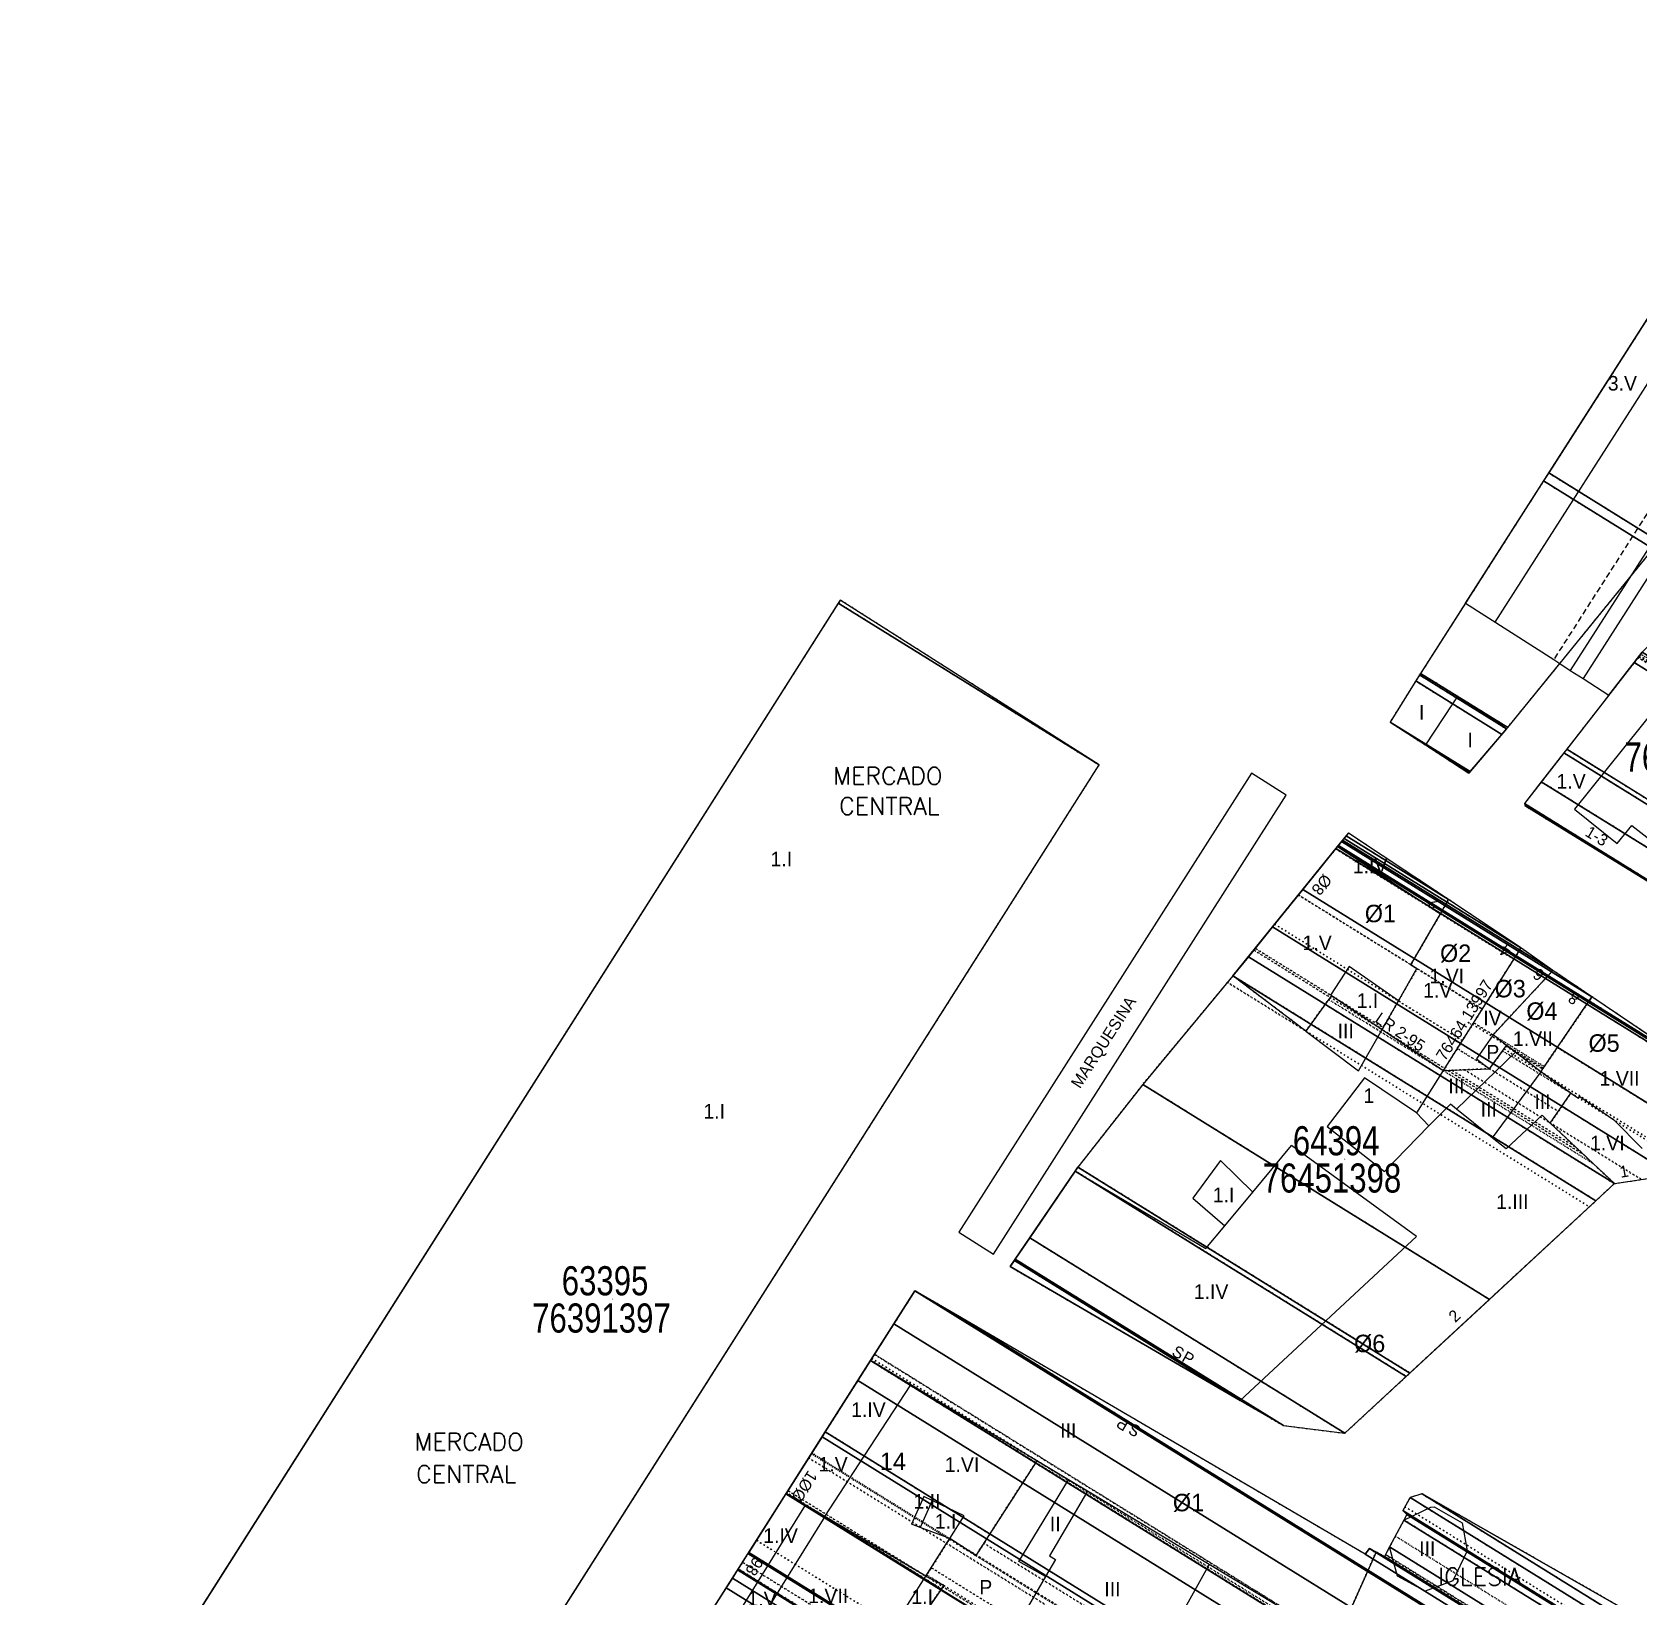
# Model space of a CAD drawing. Extents: x 676297 to 676945, y 613531 to 614154.
# Drawn here: x 676343 to 676481, y 613945.7 to 614080 of the extents above; entities that cross this region are included whole.
import ezdxf
from ezdxf.enums import TextEntityAlignment as Align

# ---------------------------------------------------------------- set-up
doc = ezdxf.new("R2010")
doc.units = 0
doc.header["$MEASUREMENT"] = 0
doc.linetypes.add('DASHED', pattern=[0.75, 0.5, -0.25])
doc.linetypes.add('DOT', pattern=[0.25, 0, -0.25])
doc.layers.get('0').update_dxf_attribs({"linetype": 'CONTINUOUS'})
for name, color, linetype in [('10', 7, 'CONTINUOUS'), ('11', 7, 'CONTINUOUS'), ('12', 7, 'CONTINUOUS'), ('13', 7, 'CONTINUOUS'), ('22', 7, 'CONTINUOUS'), ('25', 7, 'CONTINUOUS'), ('26', 7, 'CONTINUOUS'), ('27', 7, 'CONTINUOUS'), ('29', 7, 'CONTINUOUS'), ('31', 7, 'CONTINUOUS'), ('35', 7, 'CONTINUOUS'), ('38', 7, 'CONTINUOUS'), ('62', 7, 'CONTINUOUS'), ('8', 7, 'CONTINUOUS'), ('9', 7, 'CONTINUOUS')]:
    doc.layers.add(name, color=color, linetype=linetype)
doc.styles.add('ROMANS', font='ROMANS', dxfattribs={"height": 0.2})
doc.styles.get("Standard").update_dxf_attribs({"font": 'txt', "height": 0.2})

msp = doc.modelspace()

# ---------------------------------------------------------------- linework, layer by layer
at = {"layer": '10', "color": 215, "linetype": 'CONTINUOUS'}
for p, q in [((676466.08, 614030.99), (676487.76, 614064.88)), ((676412.4, 614031.27), (676343, 613921.93)), ((676434.63, 614017.11), (676412.4, 614031.27)), ((676466.08, 614030.99), (676461.81, 614024.32)), ((676469.72, 614020.33), (676474.19, 614025.81)), ((676474.19, 614025.81), (676475.09, 614025.23)), ((676475.09, 614025.23), (676476.19, 614024.53)), ((676461.81, 614024.32), (676459.61, 614020.79)), ((676476.19, 614024.53), (676478.4, 614023.11)), ((676478.4, 614023.11), (676471.15, 614013.8)), ((676462.64, 614018.83), (676459.61, 614020.79)), ((676469.61, 614020.21), (676466.37, 614016.41)), ((676469.72, 614020.33), (676469.61, 614020.21)), ((676466.37, 614016.41), (676462.64, 614018.83)), ((676365.2, 613907.8), (676434.63, 614017.11)), ((676471.15, 614013.8), (676471.18, 614013.62)), ((676471.18, 614013.62), (676485.51, 614004.83)), ((676446.12, 613999.02), (676455.09, 614010.11)), ((676455.09, 614010.11), (676456.03, 614011.26)), ((676464.64, 614005.56), (676456.03, 614011.26)), ((676470.84, 614001.4), (676464.64, 614005.56)), ((676473.59, 613999.47), (676470.84, 614001.4)), ((676446.12, 613999.02), (676438.37, 613989.69)), ((676476.95, 613997.2), (676473.59, 613999.47)), ((676486.13, 613991), (676476.95, 613997.2)), ((676438.37, 613989.69), (676432.81, 613982.59)), ((676432.58, 613982.25), (676432.81, 613982.59)), ((676426.99, 613974.04), (676432.58, 613982.25)), ((676455.73, 613959.74), (676478.87, 613981.17)), ((676478.87, 613981.17), (676483.86, 613981.92)), ((676446.74, 613962.56), (676426.99, 613974.04)), ((676414.99, 613965.97), (676418.81, 613971.97)), ((676418.81, 613971.97), (676422.47, 613969.84)), ((676457.47, 613949.35), (676422.47, 613969.84)), ((676411.11, 613959.86), (676414.99, 613965.97)), ((676450.45, 613960.4), (676446.74, 613962.56)), ((676450.45, 613960.4), (676455.73, 613959.74)), ((676407.74, 613954.56), (676411.11, 613959.86)), ((676400.23, 613942.73), (676407.74, 613954.56)), ((676461.33, 613954.22), (676460.71, 613953.1)), ((676462.36, 613954.53), (676461.33, 613954.22)), ((676462.36, 613954.53), (676480.86, 613943.99)), ((676460.8, 613952.29), (676459.57, 613949.98)), ((676460.71, 613953.1), (676461.06, 613952.77)), ((676461.06, 613952.77), (676460.8, 613952.29)), ((676457.47, 613949.35), (676457.84, 613949.83)), ((676458.41, 613949.54), (676457.84, 613949.83)), ((676459.14, 613949.17), (676458.41, 613949.54)), ((676459.57, 613949.98), (676459.14, 613949.17))]:
    msp.add_line(p, q, dxfattribs=at)
at = {"layer": '11', "color": 215, "linetype": 'CONTINUOUS'}
for p, q in [((676466.08, 614030.99), (676473.66, 614026.15)), ((676478.4, 614023.11), (676481.27, 614026.79)), ((676473.66, 614026.15), (676474.19, 614025.81)), ((676463.93, 614004.33), (676464.64, 614005.56)), ((676461.39, 613999.96), (676463.93, 614004.33)), ((676470.84, 614001.4), (676464.18, 613990.87)), ((676452.38, 613994.27), (676446.12, 613999.02)), ((676460.33, 613996.85), (676461.92, 613999.63)), ((676461.39, 613999.96), (676461.92, 613999.63)), ((676473.59, 613999.47), (676468.45, 613993.94)), ((676454.58, 613997.31), (676452.38, 613994.27)), ((676454.58, 613997.31), (676458.93, 613994.39)), ((676458.93, 613994.39), (676460.33, 613996.85)), ((676472.55, 613990.77), (676476.95, 613997.2)), ((676458.93, 613994.39), (676464.18, 613990.87)), ((676469.62, 613993.03), (676468.45, 613993.94)), ((676468.16, 613991.03), (676469.62, 613993.03)), ((676470.38, 613992.45), (676469.62, 613993.03)), ((676472.55, 613990.77), (676470.38, 613992.45)), ((676464.18, 613990.87), (676468.16, 613991.03)), ((676475.14, 613988.93), (676472.55, 613990.77)), ((676473.37, 613986.37), (676475.14, 613988.93)), ((676478.87, 613981.17), (676473.37, 613986.37)), ((676418.46, 613963.89), (676414.99, 613965.97)), ((676429.28, 613957.38), (676418.46, 613963.89)), ((676429.28, 613957.38), (676424.05, 613949.23)), ((676409.41, 613953.57), (676407.74, 613954.56)), ((676411.06, 613952.6), (676409.41, 613953.57)), ((676419.75, 613947.47), (676411.06, 613952.6)), ((676421.53, 613950.28), (676421.8, 613950.69)), ((676424.05, 613949.23), (676421.8, 613950.69)), ((676419.75, 613947.47), (676421.53, 613950.28)), ((676458.41, 613949.54), (676455, 613941.91)), ((676421.28, 613946.68), (676418.33, 613942.4)), ((676419.75, 613947.47), (676421.28, 613946.68))]:
    msp.add_line(p, q, dxfattribs=at)
at = {"layer": '12', "color": 15, "linetype": 'CONTINUOUS'}
for p, q in [((676490.41, 614063.47), (676468.6, 614029.38)), ((676494.38, 614055.38), (676475.09, 614025.23)), ((676494.44, 614053.07), (676476.19, 614024.53)), ((676464.98, 614022.35), (676461.81, 614024.32)), ((676484.47, 614024.55), (676475.44, 614013.31)), ((676465.38, 614022.96), (676464.98, 614022.35)), ((676469.61, 614020.21), (676465.39, 614022.96)), ((676464.98, 614022.35), (676462.64, 614018.83)), ((676475.44, 614013.31), (676479.12, 614010.37)), ((676479.12, 614010.37), (676480.36, 614011.91)), ((676480.36, 614011.91), (676487.09, 614006.69)), ((676455.09, 614010.11), (676463.93, 614004.33)), ((676456.11, 613999.81), (676454.5, 613997.36)), ((676460.33, 613996.85), (676456.11, 613999.81)), ((676454.5, 613997.36), (676454.58, 613997.31)), ((676452.38, 613994.27), (676456.91, 613990.84)), ((676456.91, 613990.84), (676458.93, 613994.39)), ((676468.45, 613993.94), (676467.04, 613991.87)), ((676470.38, 613992.45), (676465.32, 613987.57)), ((676464.18, 613990.87), (676461.89, 613987.24)), ((676467.04, 613991.87), (676468.16, 613991.03)), ((676472.55, 613990.77), (676468.39, 613985.11)), ((676457.41, 613990.24), (676454.21, 613986.08)), ((676461.89, 613987.24), (676457.41, 613990.24)), ((676462.95, 613986.13), (676464.79, 613988)), ((676465.32, 613987.57), (676464.79, 613988)), ((676475.14, 613988.93), (676475.79, 613988.5)), ((676475.79, 613988.5), (676475.91, 613988.66)), ((676475.91, 613988.66), (676478.84, 613986.65)), ((676461.89, 613987.24), (676462.95, 613986.13)), ((676468.39, 613985.11), (676465.32, 613987.57)), ((676469.59, 613984.15), (676472.66, 613987.05)), ((676472.66, 613987.05), (676473.37, 613986.37)), ((676478.84, 613986.65), (676481.27, 613984.19)), ((676454.21, 613986.08), (676459.12, 613982.22)), ((676459.12, 613982.22), (676462.95, 613986.13)), ((676447.82, 613980.44), (676451.14, 613984.43)), ((676461.88, 613976.62), (676451.14, 613984.43)), ((676469.59, 613984.15), (676468.39, 613985.11)), ((676445.04, 613983.16), (676442.68, 613979.92)), ((676447.82, 613980.44), (676445.04, 613983.16)), ((676432.58, 613982.25), (676443.79, 613975.6)), ((676442.68, 613979.92), (676445.41, 613977.54)), ((676445.41, 613977.54), (676447.82, 613980.44)), ((676443.79, 613975.6), (676445.41, 613977.54)), ((676446.74, 613962.56), (676461.88, 613976.62)), ((676414.45, 613957.77), (676418.46, 613963.88)), ((676414.45, 613957.77), (676411.11, 613959.86)), ((676411.06, 613952.6), (676414.45, 613957.77)), ((676432, 613955.74), (676429.28, 613957.38)), ((676427.73, 613948.73), (676432, 613955.74)), ((676433.63, 613954.76), (676432, 613955.74)), ((676402.91, 613943.09), (676409.41, 613953.57)), ((676419.56, 613954.3), (676418.51, 613951.94)), ((676420.29, 613953.95), (676419.25, 613951.66)), ((676420.29, 613953.95), (676419.56, 613954.3)), ((676423.04, 613952.66), (676420.29, 613953.95)), ((676433.63, 613954.76), (676430.37, 613949.2)), ((676444.08, 613948.48), (676433.63, 613954.76)), ((676463.11, 613953.38), (676463.39, 613953.43)), ((676463.39, 613953.43), (676465.79, 613952.05)), ((676411.06, 613952.6), (676403.33, 613940.13)), ((676421.8, 613950.69), (676423.04, 613952.66)), ((676460.8, 613952.29), (676463.11, 613953.38)), ((676465.79, 613952.05), (676466.24, 613949.65)), ((676419.25, 613951.66), (676418.51, 613951.94)), ((676421.8, 613950.69), (676419.25, 613951.66)), ((676460.25, 613947.46), (676459.57, 613949.98)), ((676466.24, 613949.65), (676465, 613947.08)), ((676430.01, 613947.43), (676427.73, 613948.73)), ((676430.87, 613948.91), (676430.01, 613947.43)), ((676430.37, 613949.2), (676430.87, 613948.91)), ((676444.08, 613948.48), (676441.03, 613943.03)), ((676451.87, 613943.79), (676444.08, 613948.48)), ((676417.05, 613943.22), (676419.75, 613947.47)), ((676430.01, 613947.43), (676427.29, 613942.76)), ((676462.63, 613946.19), (676460.25, 613947.46)), ((676465, 613947.08), (676462.63, 613946.19))]:
    msp.add_line(p, q, dxfattribs=at)
at = {"layer": '12', "color": 15, "linetype": 'DASHED'}
msp.add_line((676493.4, 614057.01), (676473.66, 614026.15), dxfattribs=at)
at = {"layer": '8', "color": 15, "linetype": 'CONTINUOUS'}
msp.add_lwpolyline([(676425.56, 613975.1), (676450.7, 614014.51), (676447.72, 614016.41), (676422.59, 613976.99)], close=True, dxfattribs=at)

# ---------------------------------------------------------------- texts
at = {"layer": '13', "color": 15, "linetype": 'CONTINUOUS'}
for s, p in [('3.V', (676479.56, 614049.88)), ('I', (676462.33, 614021.63)), ('I', (676466.49, 614019.26)), ('1.V', (676475.16, 614015.71)), ('1.I', (676407.34, 614009.04)), ('1.IV', (676457.89, 614008.43)), ('1.V', (676453.35, 614001.84)), ('1.V', (676463.7, 613997.76)), ('1.I', (676457.67, 613996.87)), ('III', (676455.8, 613994.28)), ('IV', (676468.4, 613995.39)), ('1.VII', (676471.88, 613993.61)), ('P', (676468.43, 613992.45)), ('1.VII', (676479.32, 613990.2)), ('1 ', (676458.03, 613988.72)), ('III', (676465.31, 613989.54)), ('1.I', (676401.57, 613987.38)), ('III', (676468.09, 613987.54)), ('III', (676472.7, 613988.2)), ('1.VI', (676478.27, 613984.65)), ('1.I', (676445.31, 613980.2)), ('1.III', (676470.11, 613979.61)), ('1.IV', (676444.24, 613971.9)), ('1.IV', (676414.81, 613961.76)), ('III', (676431.98, 613959.97)), ('1.V', (676411.78, 613957.08)), ('1.VI', (676422.85, 613957.05)), ('1.II', (676419.84, 613953.89)), ('1.I', (676421.44, 613952.18)), ('II', (676430.86, 613951.94)), ('1.IV', (676407.27, 613950.94)), ('III', (676462.81, 613949.83)), ('P', (676424.89, 613946.52)), ('III', (676435.77, 613946.35)), ('1.V', (676405.68, 613945.52)), ('1.VII', (676411.36, 613945.78)), ('1.I', (676419.43, 613945.7))]:
    msp.add_text(s, height=1.25, dxfattribs=at).set_placement(p, align=Align.MIDDLE)
at = {"layer": '22', "color": 7, "linetype": 'CONTINUOUS'}
for s, rotation, p in [('1-3', 328.7113, (676477.1, 614010.58)), ('%%c8', 230.946, (676453.36, 614007.14)), ('2', 146.1587, (676463.61, 614005.67)), ('4', 146.1587, (676469.77, 614001.56)), ('6', 145.5705, (676472.65, 613999.52)), ('8', 145.5705, (676475.66, 613997.47)), ('2', 42.7538, (676465.48, 613969.45)), ('1%%c%%c', 237.4997, (676408.9, 613955.43)), ('98', 237.8491, (676404.6, 613948.55))]:
    msp.add_text(s, height=1, rotation=rotation, dxfattribs=at).set_placement(p, align=Align.CENTER)
for s, rotation, p in [('1', 9.7505, (676479.7, 613982.22)), ('S', 330.481, (676441.42, 613966.68)), ('P', 330.481, (676442.28, 613966.19)), ('P', 149.586, (676436.64, 613960.52)), ('S', 149.586, (676437.67, 613959.99))]:
    msp.add_text(s, height=1, rotation=rotation, dxfattribs=at).set_placement(p, align=Align.MIDDLE)
at = {"layer": '25', "color": 215, "linetype": 'CONTINUOUS', "width": 0.8}
for s, p in [('64394', (676454.98, 613984.85)), ('63395', (676392.2, 613972.83))]:
    msp.add_text(s, height=2.5, dxfattribs=at).set_placement(p, align=Align.MIDDLE)
at = {"layer": '26', "color": 215, "linetype": 'CONTINUOUS', "width": 0.8}
for s, p in [('764814%%c1', (676485.99, 614017.8)), ('76451398', (676454.62, 613981.65)), ('76391397', (676391.89, 613969.63))]:
    msp.add_text(s, height=2.5, dxfattribs=at).set_placement(p, align=Align.MIDDLE)
at = {"layer": '26', "color": 215, "linetype": 'CONTINUOUS'}
for p in [(676455.71, 613983.25), (676392.83, 613971.23)]:
    msp.add_text('O', height=0.1, dxfattribs=at).set_placement(p, align=Align.MIDDLE)
at = {"layer": '27', "color": 215, "linetype": 'CONTINUOUS'}
for s, p in [('%%c1', (676458.78, 614004.36)), ('%%c2', (676465.24, 614000.95)), ('%%c3', (676469.93, 613997.91)), ('%%c4', (676472.65, 613995.98)), ('%%c5', (676477.99, 613993.24)), ('%%c6', (676457.86, 613967.45)), ('14', (676416.92, 613957.32)), ('%%c1', (676442.3, 613953.79))]:
    msp.add_text(s, height=1.5, dxfattribs=at).set_placement(p, align=Align.MIDDLE)
at = {"layer": '29', "color": 215, "linetype": 'CONTINUOUS', "style": 'ROMANS'}
for s, p in [('MERCADO', (676416.48, 614016.17)), ('CENTRAL', (676416.61, 614013.58)), ('MERCADO', (676380.52, 613959)), ('CENTRAL', (676380.28, 613956.22)), ('IGLESIA', (676467.32, 613947.43))]:
    msp.add_text(s, height=1.5, dxfattribs=at).set_placement(p, align=Align.MIDDLE)
at = {"layer": '31', "color": 15, "linetype": 'CONTINUOUS'}
msp.add_text('LR 2-95', height=1, rotation=326.0396, dxfattribs=at).set_placement((676460.49, 613994.19), align=Align.MIDDLE)
at = {"layer": '35', "color": 15, "linetype": 'CONTINUOUS'}
msp.add_text('1.VI', height=1.25, dxfattribs=at).set_placement((676464.48, 613998.99), align=Align.MIDDLE)
at = {"layer": '38', "color": 215, "linetype": 'CONTINUOUS'}
msp.add_text('76464,13997', height=1, rotation=57.8633, dxfattribs=at).set_placement((676466.06, 613995.16), align=Align.MIDDLE)
at = {"layer": '9', "color": 15, "linetype": 'CONTINUOUS'}
msp.add_text('MARQUESINA', height=1, rotation=57.137, dxfattribs=at).set_placement((676435.11, 613993.24), align=Align.MIDDLE)

# ---------------------------------------------------------------- meshes
at = {"color": 7, "linetype": 'DOT'}
mesh = msp.add_polyface(dxfattribs=at)
corners = [(676466.37, 614016.41), (676462.64, 614018.83), (676466.43, 614016.48), (676459.61, 614020.79), (676466.48, 614016.54), (676461.81, 614024.32), (676469.21, 614019.73), (676462.14, 614024.84), (676469.61, 614020.21), (676462.23, 614024.97), (676469.72, 614020.33), (676472.79, 614041.49), (676482.21, 614035.66), (676473.24, 614042.18), (676482.86, 614036.21), (676487.76, 614064.88), (676507.91, 614052.39), (676487.76, 614064.88), (676508.16, 614052.55), (676491.3, 614063), (676508.71, 614052.9), (676499.16, 614058.82), (676509.19, 614053.21), (676505.95, 614055.22), (676509.24, 614053.24), (676509.33, 614053.18), (676506.63, 614054.86), (676509.27, 614053.27), (676509.35, 614053.22), (676507.17, 614054.57), (676509.43, 614053.37)]
mesh.append_faces([[corners[k] for k in face] for face in [(0, 0, 2, 1), (1, 2, 4, 3), (3, 4, 6, 5), (5, 6, 8, 7), (7, 8, 10, 9), (9, 10, 12, 11), (11, 12, 14, 13), (13, 14, 16, 15), (17, 16, 18, 19), (19, 18, 20, 21), (21, 20, 22, 23), (23, 22, 24, 26), (26, 24, 27, 29), (25, 25, 28, 27), (29, 28, 30, 30)]], dxfattribs={"vtx0": -1, "vtx2": -1, "color": 7})
mesh = msp.add_polyface(dxfattribs=at)
corners = [(676365.2, 613907.8), (676343, 613921.93), (676365.37, 613908.06), (676412.23, 614031), (676434.63, 614017.11), (676412.4, 614031.27), (676412.4, 614031.27)]
mesh.append_faces([[corners[k] for k in face] for face in [(0, 0, 2, 1), (1, 2, 4, 3), (3, 4, 6, 5)]], dxfattribs={"vtx0": -1, "vtx2": -1, "color": 7})
mesh = msp.add_polyface(dxfattribs=at)
corners = [(676471.18, 614013.62), (676485.51, 614004.83), (676471.17, 614013.72), (676485.55, 614004.88), (676471.15, 614013.8), (676487.09, 614006.69), (676472.6, 614015.67), (676491.14, 614007.85), (676489.14, 614009.1), (676474.54, 614018.15), (676491.41, 614008.15), (676489.4, 614009.4), (676474.78, 614018.46), (676497.7, 614015.29), (676480.58, 614025.91), (676497.7, 614015.29), (676480.91, 614026.33), (676489.76, 614020.84), (676480.97, 614026.41), (676488.29, 614021.87), (676481.04, 614026.5), (676486.66, 614023.02), (676481.13, 614026.62), (676484.47, 614024.55), (676481.27, 614026.79)]
mesh.append_faces([[corners[k] for k in face] for face in [(0, 0, 1, 2), (2, 1, 3, 4), (4, 3, 5, 6), (6, 5, 8, 9), (9, 8, 11, 12), (7, 7, 10, 11), (12, 10, 13, 14), (14, 15, 17, 16), (16, 17, 19, 18), (18, 19, 21, 20), (20, 21, 23, 22), (22, 23, 24, 24)]], dxfattribs={"vtx0": -1, "vtx2": -1, "color": 7})
mesh = msp.add_polyface(dxfattribs=at)
corners = [(676452.38, 613994.27), (676452.82, 613994.87), (676446.12, 613999.02), (676458.93, 613994.39), (676454.47, 613997.15), (676447.9, 614001.23), (676459.03, 613994.55), (676454.58, 613997.31), (676448.02, 614001.37), (676460.33, 613996.85), (676449.7, 614003.44), (676461.92, 613999.63), (676451.73, 614005.95), (676461.39, 613999.96), (676451.73, 614005.95), (676463.93, 614004.33), (676454.93, 614009.91), (676464.05, 614004.55), (676455.09, 614010.11), (676464.64, 614005.56), (676455.84, 614011.02), (676464.64, 614005.56), (676456.03, 614011.26)]
mesh.append_faces([[corners[k] for k in face] for face in [(0, 0, 1, 2), (2, 1, 4, 5), (5, 4, 7, 8), (3, 3, 6, 7), (8, 6, 9, 10), (10, 9, 11, 12), (12, 11, 13, 14), (14, 13, 15, 16), (16, 15, 17, 18), (18, 17, 19, 20), (20, 21, 22, 22)]], dxfattribs={"vtx0": -1, "vtx2": -1, "color": 7})
mesh = msp.add_polyface(dxfattribs=at)
corners = [(676464.18, 613990.87), (676458.93, 613994.39), (676464.3, 613991.06), (676460.33, 613996.85), (676465.81, 613993.45), (676461.92, 613999.63), (676467.52, 613996.15), (676461.39, 613999.96), (676467.53, 613996.16), (676463.93, 614004.33), (676470.23, 614000.43), (676463.93, 614004.33), (676470.84, 614001.4), (676464.51, 614005.33), (676464.64, 614005.56)]
mesh.append_faces([[corners[k] for k in face] for face in [(0, 0, 2, 1), (1, 2, 4, 3), (3, 4, 6, 5), (5, 6, 8, 7), (7, 8, 10, 9), (11, 10, 12, 13), (13, 12, 14, 14)]], dxfattribs={"vtx0": -1, "vtx2": -1, "color": 7})
mesh = msp.add_polyface(dxfattribs=at)
corners = [(676464.18, 613990.87), (676465.38, 613992.76), (676468.16, 613991.03), (676466.7, 613994.85), (676469.62, 613993.03), (676466.78, 613994.98), (676468.45, 613993.94), (676470.74, 614001.24), (676473.59, 613999.47), (676470.84, 614001.4), (676470.84, 614001.4)]
mesh.append_faces([[corners[k] for k in face] for face in [(0, 0, 2, 1), (1, 2, 4, 3), (3, 4, 6, 5), (5, 6, 8, 7), (7, 8, 10, 9)]], dxfattribs={"vtx0": -1, "vtx2": -1, "color": 7})
mesh = msp.add_polyface(dxfattribs=at)
corners = [(676426.99, 613974.04), (676446.74, 613962.56), (676427.35, 613974.58), (676450.45, 613960.4), (676427.42, 613974.68), (676455.73, 613959.74), (676428.67, 613976.51), (676461, 613964.62), (676432.58, 613982.25), (676461.32, 613964.91), (676432.81, 613982.59), (676468.14, 613971.23), (676438.37, 613989.69), (676476.72, 613979.18), (676445.64, 613998.45), (676452.38, 613994.27), (676477.29, 613979.7), (676446.12, 613999.02), (676452.82, 613994.87), (676478.87, 613981.17), (676454.04, 613996.56), (676478.87, 613981.17), (676454.34, 613996.97), (676464.18, 613990.87), (676477.05, 613982.89), (676454.47, 613997.15), (676458.93, 613994.39), (676464.58, 613990.88), (676476.23, 613983.66), (676454.58, 613997.31), (676464.92, 613990.9), (676475.55, 613984.31), (676466, 613990.94), (676473.37, 613986.37), (676468.16, 613991.03), (676474.06, 613987.37), (676469.28, 613992.56), (676475.14, 613988.93), (676469.4, 613992.73), (676472.55, 613990.77), (676469.57, 613992.95), (676470.38, 613992.45), (676469.62, 613993.03)]
mesh.append_faces([[corners[k] for k in face] for face in [(0, 0, 1, 2), (2, 1, 3, 4), (4, 3, 5, 6), (6, 5, 7, 8), (8, 7, 9, 10), (10, 9, 11, 12), (12, 11, 13, 14), (14, 15, 17, 17), (15, 13, 16, 18), (18, 16, 19, 20), (20, 21, 24, 22), (22, 23, 26, 25), (23, 24, 28, 27), (25, 26, 29, 29), (27, 28, 31, 30), (30, 31, 33, 32), (32, 33, 35, 34), (34, 35, 37, 36), (36, 37, 39, 38), (38, 39, 41, 40), (40, 41, 42, 42)]], dxfattribs={"vtx0": -1, "vtx2": -1, "color": 7})
mesh = msp.add_polyface(dxfattribs=at)
corners = [(676472.55, 613990.77), (676470.38, 613992.45), (676472.71, 613991.01), (676469.62, 613993.03), (676472.76, 613991.09), (676468.45, 613993.94), (676472.85, 613991.21), (676473.48, 613999.35), (676476.95, 613997.2), (676473.59, 613999.47), (676473.59, 613999.47)]
mesh.append_faces([[corners[k] for k in face] for face in [(0, 0, 2, 1), (1, 2, 4, 3), (3, 4, 6, 5), (5, 6, 8, 7), (7, 8, 10, 9)]], dxfattribs={"vtx0": -1, "vtx2": -1, "color": 7})
mesh = msp.add_polyface(dxfattribs=at)
corners = [(676478.87, 613981.17), (676473.37, 613986.37), (676481.2, 613981.52), (676474.36, 613987.81), (676483.86, 613981.92), (676475.14, 613988.93), (676485.01, 613982.81), (676472.55, 613990.77), (676485.18, 613982.94), (676473.98, 613992.86), (676487.32, 613984.6), (676476.52, 613996.57), (676490.56, 613987.87), (676476.7, 613996.83), (676486.59, 613990.69), (676476.71, 613996.85), (676486.13, 613991), (676476.95, 613997.2), (676476.95, 613997.2)]
mesh.append_faces([[corners[k] for k in face] for face in [(0, 0, 2, 1), (1, 2, 4, 3), (3, 4, 6, 5), (5, 6, 8, 7), (7, 8, 10, 9), (9, 10, 12, 11), (11, 12, 14, 13), (13, 14, 16, 15), (15, 16, 18, 17)]], dxfattribs={"vtx0": -1, "vtx2": -1, "color": 7})
mesh = msp.add_polyface(dxfattribs=at)
corners = [(676422.9, 613929.14), (676425.21, 613928.06), (676423.12, 613929.35), (676421.1, 613930.6), (676425.33, 613928.1), (676424.76, 613928.45), (676423.19, 613929.43), (676420.49, 613931.1), (676425.69, 613928.23), (676423.41, 613929.65), (676420.65, 613931.36), (676427.79, 613928.98), (676421.53, 613932.86), (676427.85, 613929.01), (676418.85, 613934.58), (676428.31, 613929.17), (676414.97, 613937.44), (676439.54, 613923.05), (676429.17, 613929.48), (676415.37, 613938.03), (676444.14, 613920.25), (676438.61, 613923.67), (676429.22, 613929.5), (676415.39, 613938.07), (676447.38, 613918.64), (676431.56, 613928.45), (676429.64, 613929.64), (676415.58, 613938.36), (676447.4, 613918.63), (676431.52, 613928.48), (676429.64, 613929.65), (676415.58, 613938.36), (676448.23, 613918.22), (676429.74, 613929.68), (676415.63, 613938.43), (676449.57, 613917.56), (676415.71, 613938.55), (676450.41, 613919.07), (676416.67, 613939.99), (676450.75, 613919.68), (676417.06, 613940.56), (676451.83, 613921.64), (676418.33, 613942.4), (676446.45, 613927.17), (676452.74, 613923.27), (676419.4, 613943.94), (676446.61, 613927.46), (676452.9, 613923.56), (676419.59, 613944.22), (676447.97, 613929.97), (676421.2, 613946.56), (676419.75, 613947.47), (676448.03, 613930.09), (676421.28, 613946.68), (676419.82, 613947.58), (676448.38, 613930.73), (676420.21, 613948.19), (676449.56, 613932.9), (676421.53, 613950.28), (676449.76, 613933.28), (676421.76, 613950.64), (676424.05, 613949.23), (676449.79, 613933.34), (676421.8, 613950.69), (676424.08, 613949.28), (676450.36, 613934.39), (676424.73, 613950.29), (676454.28, 613941.61), (676429.16, 613957.19), (676414.99, 613965.97), (676454.3, 613941.66), (676429.19, 613957.23), (676418.46, 613963.89), (676415.02, 613966.02), (676454.39, 613941.81), (676429.28, 613957.38), (676415.11, 613966.16), (676454.58, 613942.16), (676415.33, 613966.5), (676455, 613941.91), (676415.33, 613966.51), (676457.67, 613947.88), (676418.81, 613971.97), (676422.47, 613969.84), (676457.72, 613947.98), (676422.47, 613969.84), (676457.47, 613949.35), (676458.15, 613948.94), (676457.84, 613949.83), (676458.39, 613949.49), (676458.41, 613949.54)]
mesh.append_faces([[corners[k] for k in face] for face in [(0, 0, 2, 3), (3, 2, 6, 7), (1, 1, 4, 5), (7, 6, 9, 10), (5, 4, 8, 9), (10, 8, 11, 12), (12, 11, 13, 14), (14, 13, 15, 16), (16, 15, 18, 19), (19, 18, 22, 23), (17, 17, 20, 21), (23, 22, 26, 27), (21, 20, 24, 25), (27, 26, 30, 31), (25, 24, 28, 29), (31, 30, 33, 34), (29, 28, 32, 33), (34, 32, 35, 36), (36, 35, 37, 38), (38, 37, 39, 40), (40, 39, 41, 42), (42, 41, 44, 45), (45, 43, 46, 48), (43, 44, 47, 47), (48, 46, 49, 50), (51, 51, 53, 54), (50, 49, 52, 53), (54, 52, 55, 56), (56, 55, 57, 58), (58, 57, 59, 60), (60, 61, 63, 63), (61, 59, 62, 64), (64, 62, 65, 66), (66, 65, 67, 68), (69, 69, 72, 73), (68, 67, 70, 71), (73, 72, 75, 76), (71, 70, 74, 75), (76, 74, 77, 78), (78, 77, 79, 80), (80, 79, 81, 82), (82, 81, 84, 85), (83, 84, 87, 86), (86, 87, 89, 88), (88, 89, 90, 90)]], dxfattribs={"vtx0": -1, "vtx2": -1, "color": 7})
mesh = msp.add_polyface(dxfattribs=at)
corners = [(676407.74, 613954.56), (676407.76, 613954.59), (676409.41, 613953.57), (676407.79, 613954.63), (676411.06, 613952.6), (676407.9, 613954.81), (676419.75, 613947.47), (676409.69, 613957.62), (676421.53, 613950.28), (676409.92, 613957.99), (676421.76, 613950.64), (676424.05, 613949.23), (676409.95, 613958.04), (676421.8, 613950.69), (676424.08, 613949.28), (676411.11, 613959.86), (676425.24, 613951.09), (676411.11, 613959.86), (676429.16, 613957.19), (676414.99, 613965.97), (676429.19, 613957.23), (676418.46, 613963.89), (676429.28, 613957.38)]
mesh.append_faces([[corners[k] for k in face] for face in [(0, 0, 2, 1), (1, 2, 4, 3), (3, 4, 6, 5), (5, 6, 8, 7), (7, 8, 10, 9), (9, 10, 13, 12), (11, 11, 14, 13), (12, 14, 16, 15), (17, 16, 18, 19), (19, 18, 20, 21), (21, 20, 22, 22)]], dxfattribs={"vtx0": -1, "vtx2": -1, "color": 7})
mesh = msp.add_polyface(dxfattribs=at)
corners = [(676409.74, 613934.75), (676410.43, 613935.73), (676403.33, 613940.13), (676410.76, 613936.2), (676400.23, 613942.73), (676410.84, 613936.3), (676400.3, 613942.84), (676412.01, 613937.96), (676401.38, 613944.55), (676414.43, 613941.37), (676403.62, 613948.08), (676416.67, 613939.99), (676414.44, 613941.39), (676403.63, 613948.09), (676416.68, 613940), (676415.48, 613940.74), (676414.45, 613941.4), (676403.64, 613948.1), (676416.69, 613940.01), (676414.45, 613941.4), (676404, 613948.66), (676417.06, 613940.56), (676405.2, 613950.55), (676418.33, 613942.4), (676407.74, 613954.56), (676421.03, 613946.32), (676409.41, 613953.57), (676421.06, 613946.35), (676411.06, 613952.6), (676421.08, 613946.38), (676419.75, 613947.47), (676421.2, 613946.56), (676421.28, 613946.68)]
mesh.append_faces([[corners[k] for k in face] for face in [(0, 0, 1, 2), (2, 1, 3, 4), (4, 3, 5, 6), (6, 5, 7, 8), (8, 7, 9, 10), (10, 9, 12, 13), (11, 11, 14, 15), (13, 12, 16, 17), (15, 14, 18, 19), (17, 18, 21, 20), (20, 21, 23, 22), (22, 23, 25, 24), (24, 25, 27, 26), (26, 27, 29, 28), (28, 29, 31, 30), (30, 31, 32, 32)]], dxfattribs={"vtx0": -1, "vtx2": -1, "color": 7})
mesh = msp.add_polyface(dxfattribs=at)
corners = [(676450.69, 613912.84), (676452.03, 613912.18), (676450.75, 613912.98), (676454.14, 613911.15), (676450.61, 613913.34), (676454.41, 613911.02), (676450.59, 613913.39), (676456.89, 613911.57), (676449.53, 613916.13), (676458.4, 613911.9), (676449.85, 613917.2), (676458.47, 613912.04), (676449.89, 613917.36), (676449.57, 613917.56), (676458.49, 613912.07), (676449.9, 613917.39), (676449.59, 613917.59), (676458.83, 613912.75), (676449.96, 613918.25), (676464.8, 613910.06), (676450.37, 613919), (676467.02, 613914.41), (676452.74, 613923.27), (676446.45, 613927.17), (676467.18, 613914.71), (676452.9, 613923.56), (676446.61, 613927.46), (676467.52, 613915.38), (676446.97, 613928.12), (676469.01, 613914.54), (676447, 613928.19), (676469.48, 613915.38), (676447.46, 613929.03), (676470.7, 613914.81), (676447.54, 613929.18), (676471.53, 613916.37), (676448.38, 613930.73), (676473.34, 613919.8), (676450.22, 613934.13), (676473.48, 613920.06), (676450.36, 613934.39), (676476.03, 613924.9), (676452.97, 613939.2), (676477.61, 613927.88), (676454.58, 613942.16), (676477.61, 613927.89), (676455, 613941.91), (676477.55, 613930.15), (676478.5, 613929.57), (676455.78, 613943.65), (676477.63, 613930.3), (676478.58, 613929.71), (676455.85, 613943.8), (676480.63, 613935.77), (676458.41, 613949.54), (676480.66, 613935.83), (676459.14, 613949.17), (676480.73, 613935.96), (676459.21, 613949.31), (676480.2, 613936.33), (676459.22, 613949.33), (676480.53, 613936.98), (676459.57, 613949.98), (676481.01, 613937.92), (676460.06, 613950.91), (676481.71, 613939.32), (676460.8, 613952.29), (676481.96, 613939.81), (676461.06, 613952.77), (676482.01, 613939.9), (676460.71, 613953.1), (676482.18, 613940.24), (676460.89, 613953.43), (676482.18, 613940.24), (676461.33, 613954.22), (676482.59, 613941.05), (676462.36, 613954.53), (676482.95, 613941.77), (676480.86, 613943.99), (676483.31, 613942.48), (676482.59, 613943.06), (676483.36, 613942.58), (676483.39, 613942.63)]
mesh.append_faces([[corners[k] for k in face] for face in [(0, 0, 1, 2), (2, 1, 3, 4), (4, 3, 5, 6), (6, 5, 7, 8), (8, 7, 9, 10), (10, 9, 11, 12), (13, 13, 15, 16), (12, 11, 14, 15), (16, 14, 17, 18), (18, 17, 19, 20), (20, 19, 21, 22), (23, 23, 25, 26), (22, 21, 24, 25), (26, 24, 27, 28), (28, 27, 29, 30), (30, 29, 31, 32), (32, 31, 33, 34), (34, 33, 35, 36), (36, 35, 37, 38), (38, 37, 39, 40), (40, 39, 41, 42), (42, 41, 43, 44), (44, 43, 45, 46), (46, 45, 48, 49), (49, 47, 50, 52), (47, 48, 51, 51), (52, 50, 53, 54), (54, 53, 55, 56), (56, 55, 57, 58), (58, 57, 59, 60), (60, 59, 61, 62), (62, 61, 63, 64), (64, 63, 65, 66), (66, 65, 67, 68), (68, 67, 69, 70), (70, 69, 71, 72), (72, 73, 75, 74), (74, 75, 77, 76), (76, 77, 79, 78), (78, 79, 81, 80), (80, 81, 82, 82)]], dxfattribs={"vtx0": -1, "vtx2": -1, "color": 7})
mesh = msp.add_polyface(dxfattribs=at)
corners = [(676477.55, 613930.15), (676478.58, 613929.71), (676477.63, 613930.3), (676479.54, 613929.3), (676477.71, 613930.43), (676479.59, 613929.41), (676477.77, 613930.54), (676484.6, 613926.78), (676477.96, 613930.89), (676489.28, 613924.32), (676478.14, 613931.23), (676491.86, 613929.06), (676480.73, 613935.96), (676491.87, 613929.09), (676480.2, 613936.33), (676492.73, 613930.66), (676481.01, 613937.92), (676493.97, 613932.93), (676482.18, 613940.24), (676495.22, 613935.23), (676483.36, 613942.58), (676482.59, 613943.06), (676495.25, 613935.28), (676483.39, 613942.63), (676482.62, 613943.11), (676495.37, 613935.5), (676482.74, 613943.33), (676488.39, 613939.82), (676495.52, 613935.77), (676482.88, 613943.6), (676488.54, 613940.09), (676494.6, 613936.34), (676495.54, 613935.81), (676482.91, 613943.64), (676488.57, 613940.13), (676495.54, 613935.81), (676485.86, 613949.07), (676491.55, 613945.54), (676486.34, 613949.96), (676492.04, 613946.43), (676489.34, 613949.07), (676492.44, 613947.15), (676492.76, 613948.07)]
mesh.append_faces([[corners[k] for k in face] for face in [(0, 0, 1, 2), (2, 1, 3, 4), (4, 3, 5, 6), (6, 5, 7, 8), (8, 7, 9, 10), (10, 9, 11, 12), (12, 11, 13, 14), (14, 13, 15, 16), (16, 15, 17, 18), (18, 17, 19, 20), (21, 21, 23, 24), (20, 19, 22, 23), (24, 22, 25, 26), (26, 27, 30, 29), (27, 25, 28, 31), (29, 30, 34, 33), (31, 28, 35, 32), (33, 34, 37, 36), (36, 37, 39, 38), (38, 39, 41, 40), (40, 41, 42, 42)]], dxfattribs={"vtx0": -1, "vtx2": -1, "color": 7})
at = {"layer": '62', "color": 7, "linetype": 'CONTINUOUS'}
mesh = msp.add_polyface(dxfattribs=at)
corners = [(676466.37, 614016.41), (676466.43, 614016.48), (676462.64, 614018.83), (676466.48, 614016.54), (676459.61, 614020.79), (676469.21, 614019.73), (676461.81, 614024.32), (676469.61, 614020.21), (676462.14, 614024.84), (676469.72, 614020.33), (676462.23, 614024.97), (676482.21, 614035.66), (676472.79, 614041.49), (676482.86, 614036.21), (676473.24, 614042.18), (676507.91, 614052.39), (676487.76, 614064.88), (676509.33, 614053.18), (676509.24, 614053.24), (676488.52, 614066.09), (676509.35, 614053.22), (676509.27, 614053.27), (676488.54, 614066.12), (676509.43, 614053.37), (676488.64, 614066.26), (676517.23, 614067.73), (676497.4, 614080.02), (676517.57, 614068.36), (676507.65, 614074.51), (676517.91, 614068.99), (676517.91, 614068.99)]
mesh.append_faces([[corners[k] for k in face] for face in [(0, 0, 1, 2), (2, 1, 3, 4), (4, 3, 5, 6), (6, 5, 7, 8), (8, 7, 9, 10), (10, 9, 11, 12), (12, 11, 13, 14), (14, 13, 15, 16), (16, 15, 18, 19), (19, 18, 21, 22), (17, 17, 20, 21), (22, 20, 23, 24), (24, 23, 25, 26), (26, 25, 27, 28), (28, 27, 30, 29)]], dxfattribs={"vtx0": -1, "vtx2": -1, "color": 7})
mesh = msp.add_polyface(dxfattribs=at)
corners = [(676471.18, 614013.62), (676471.17, 614013.72), (676485.51, 614004.83), (676471.15, 614013.8), (676485.55, 614004.88), (676472.6, 614015.67), (676487.09, 614006.69), (676474.54, 614018.15), (676489.14, 614009.1), (676491.14, 614007.85), (676474.78, 614018.46), (676489.4, 614009.4), (676491.41, 614008.15), (676480.58, 614025.91), (676497.7, 614015.29), (676481.27, 614026.79), (676498.2, 614016.29), (676481.27, 614026.79), (676500.49, 614020.95), (676484.99, 614030.56), (676494.36, 614026.09), (676485.81, 614031.39), (676490.67, 614029.19), (676486.3, 614031.89), (676486.82, 614032.41)]
mesh.append_faces([[corners[k] for k in face] for face in [(0, 0, 2, 1), (1, 2, 4, 3), (3, 4, 6, 5), (5, 6, 8, 7), (7, 8, 11, 10), (9, 9, 12, 11), (10, 12, 14, 13), (13, 14, 16, 15), (17, 16, 18, 19), (19, 18, 20, 21), (21, 20, 22, 23), (23, 22, 24, 24)]], dxfattribs={"vtx0": -1, "vtx2": -1, "color": 7})
mesh = msp.add_polyface(dxfattribs=at)
corners = [(676365.2, 613907.8), (676365.37, 613908.06), (676343, 613921.93), (676434.63, 614017.11), (676412.23, 614031), (676434.63, 614017.11), (676412.4, 614031.27)]
mesh.append_faces([[corners[k] for k in face] for face in [(0, 0, 1, 2), (2, 1, 3, 4), (4, 5, 6, 6)]], dxfattribs={"vtx0": -1, "vtx2": -1, "color": 7})
mesh = msp.add_polyface(dxfattribs=at)
corners = [(676426.99, 613974.04), (676446.74, 613962.56), (676427.35, 613974.58), (676450.45, 613960.4), (676427.42, 613974.68), (676455.73, 613959.74), (676428.67, 613976.51), (676461, 613964.62), (676432.58, 613982.25), (676461.32, 613964.91), (676432.81, 613982.59), (676468.14, 613971.23), (676438.37, 613989.69), (676477.29, 613979.7), (676446.12, 613999.02), (676478.87, 613981.17), (676447.44, 614000.65), (676478.87, 613981.17), (676449.51, 614003.21), (676483.86, 613981.92), (676452.11, 614006.42), (676487.32, 613984.6), (676454.96, 614009.94), (676490.56, 613987.87), (676455.09, 614010.11), (676487.84, 613989.8), (676455.16, 614010.18), (676486.59, 613990.69), (676455.17, 614010.2), (676486.13, 613991), (676455.44, 614010.53), (676476.95, 613997.2), (676455.54, 614010.66), (676473.59, 613999.47), (676455.67, 614010.81), (676470.84, 614001.4), (676455.84, 614011.02), (676464.64, 614005.56), (676456.03, 614011.26)]
mesh.append_faces([[corners[k] for k in face] for face in [(0, 0, 1, 2), (2, 1, 3, 4), (4, 3, 5, 6), (6, 5, 7, 8), (8, 7, 9, 10), (10, 9, 11, 12), (12, 11, 13, 14), (14, 13, 15, 16), (16, 17, 19, 18), (18, 19, 21, 20), (20, 21, 23, 22), (22, 23, 25, 24), (24, 25, 27, 26), (26, 27, 29, 28), (28, 29, 31, 30), (30, 31, 33, 32), (32, 33, 35, 34), (34, 35, 37, 36), (36, 37, 38, 38)]], dxfattribs={"vtx0": -1, "vtx2": -1, "color": 7})
mesh = msp.add_polyface(dxfattribs=at)
corners = [(676435.23, 613914.02), (676435.36, 613913.97), (676434.97, 613914.21), (676436.98, 613913.32), (676431.68, 613916.6), (676437.88, 613912.95), (676429.85, 613917.93), (676445.23, 613910), (676423.13, 613923.71), (676445.31, 613910.01), (676422.89, 613923.91), (676445.35, 613910.02), (676422.77, 613924.02), (676447.45, 613910.25), (676415.03, 613930.35), (676447.52, 613910.26), (676414.78, 613930.56), (676447.84, 613910.29), (676413.68, 613931.47), (676448.95, 613910.44), (676409.74, 613934.75), (676449.72, 613910.55), (676407.06, 613937), (676450.8, 613910.7), (676403.33, 613940.13), (676451.7, 613910.82), (676400.23, 613942.73), (676454.14, 613911.15), (676401.07, 613944.05), (676454.41, 613911.02), (676401.09, 613944.08), (676458.4, 613911.9), (676402.61, 613946.48), (676458.83, 613912.75), (676403.13, 613947.29), (676464.8, 613910.06), (676403.58, 613948.01), (676465.04, 613909.95), (676403.6, 613948.04), (676477.26, 613904.29), (676404.47, 613949.41), (676478.13, 613903.88), (676404.54, 613949.51), (676480.98, 613909.12), (676407.73, 613954.53), (676480.99, 613909.14), (676407.74, 613954.56), (676483.76, 613914.21), (676410.83, 613959.42), (676484.01, 613914.66), (676411.11, 613959.86), (676486.51, 613919.25), (676413.9, 613964.26), (676487.48, 613921.03), (676414.99, 613965.97), (676489.28, 613924.32), (676417, 613969.14), (676490.89, 613927.28), (676418.81, 613971.97), (676490.94, 613927.38), (676422.47, 613969.84), (676491.44, 613928.3), (676457.47, 613949.35), (676491.73, 613928.82), (676457.84, 613949.83), (676491.75, 613928.87), (676458.41, 613949.54), (676491.79, 613928.93), (676459.14, 613949.17), (676492.22, 613929.73), (676459.57, 613949.98), (676493.47, 613932.03), (676460.8, 613952.29), (676493.74, 613932.51), (676461.06, 613952.77), (676493.79, 613932.6), (676460.71, 613953.1), (676494.4, 613933.72), (676461.33, 613954.22), (676494.78, 613934.43), (676462.36, 613954.53), (676495.16, 613935.12), (676480.86, 613943.99), (676495.22, 613935.23), (676482.59, 613943.06), (676495.54, 613935.81), (676482.91, 613943.64), (676495.54, 613935.81), (676486.34, 613949.96), (676498.55, 613942.39), (676492.76, 613948.07), (676499.29, 613944.02), (676493.2, 613947.94), (676499.34, 613944.13), (676500.15, 613945.9)]
mesh.append_faces([[corners[k] for k in face] for face in [(0, 0, 1, 2), (2, 1, 3, 4), (4, 3, 5, 6), (6, 5, 7, 8), (8, 7, 9, 10), (10, 9, 11, 12), (12, 11, 13, 14), (14, 13, 15, 16), (16, 15, 17, 18), (18, 17, 19, 20), (20, 19, 21, 22), (22, 21, 23, 24), (24, 23, 25, 26), (26, 25, 27, 28), (28, 27, 29, 30), (30, 29, 31, 32), (32, 31, 33, 34), (34, 33, 35, 36), (36, 35, 37, 38), (38, 37, 39, 40), (40, 39, 41, 42), (42, 41, 43, 44), (44, 43, 45, 46), (46, 45, 47, 48), (48, 47, 49, 50), (50, 49, 51, 52), (52, 51, 53, 54), (54, 53, 55, 56), (56, 55, 57, 58), (58, 57, 59, 60), (60, 59, 61, 62), (62, 61, 63, 64), (64, 63, 65, 66), (66, 65, 67, 68), (68, 67, 69, 70), (70, 69, 71, 72), (72, 71, 73, 74), (74, 73, 75, 76), (76, 75, 77, 78), (78, 77, 79, 80), (80, 79, 81, 82), (82, 81, 83, 84), (84, 83, 85, 86), (86, 87, 89, 88), (88, 89, 91, 90), (90, 91, 93, 92), (92, 93, 94, 94)]], dxfattribs={"vtx0": -1, "vtx2": -1, "color": 7})

doc.saveas('drawing.dxf')
